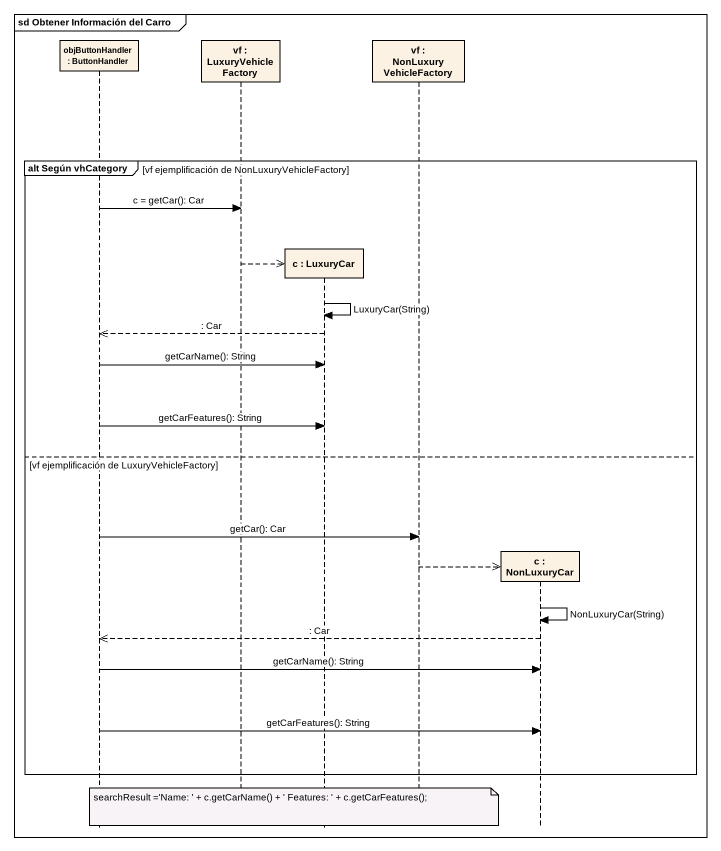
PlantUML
@startuml
mainframe sd Obtener Información del Carro
hide footbox
participant "objButtonHandler : ButtonHandler" as objButtonHandler
participant "vf : LuxuryVehicleFactory" as vf
participant "c : LuxuryCar" as c
participant "vf : NonLuxuryVehicleFactory" as vf_2
participant "c : NonLuxuryCar" as c_2

group alt Según vhCategory [vf ejemplificación de NonLuxuryVehicleFactory]
  objButtonHandler -> vf : c = getCar(): Car
  vf -->> c **
  c -> c : LuxuryCar(String)
  c -->> objButtonHandler : : Car
  objButtonHandler -> c : getCarName(): String
  objButtonHandler -> c : getCarFeatures(): String
else vf ejemplificación de LuxuryVehicleFactory
  objButtonHandler -> vf_2 : getCar(): Car
  vf_2 -->> c_2 **
  c_2 -> c_2 : NonLuxuryCar(String)
  c_2 -->> objButtonHandler : : Car
  objButtonHandler -> c_2 : getCarName(): String
  objButtonHandler -> c_2 : getCarFeatures(): String
end
note over c : searchResult ='Name: ' + c.getCarName() + ' Features: ' + c.getCarFeatures();
@enduml
